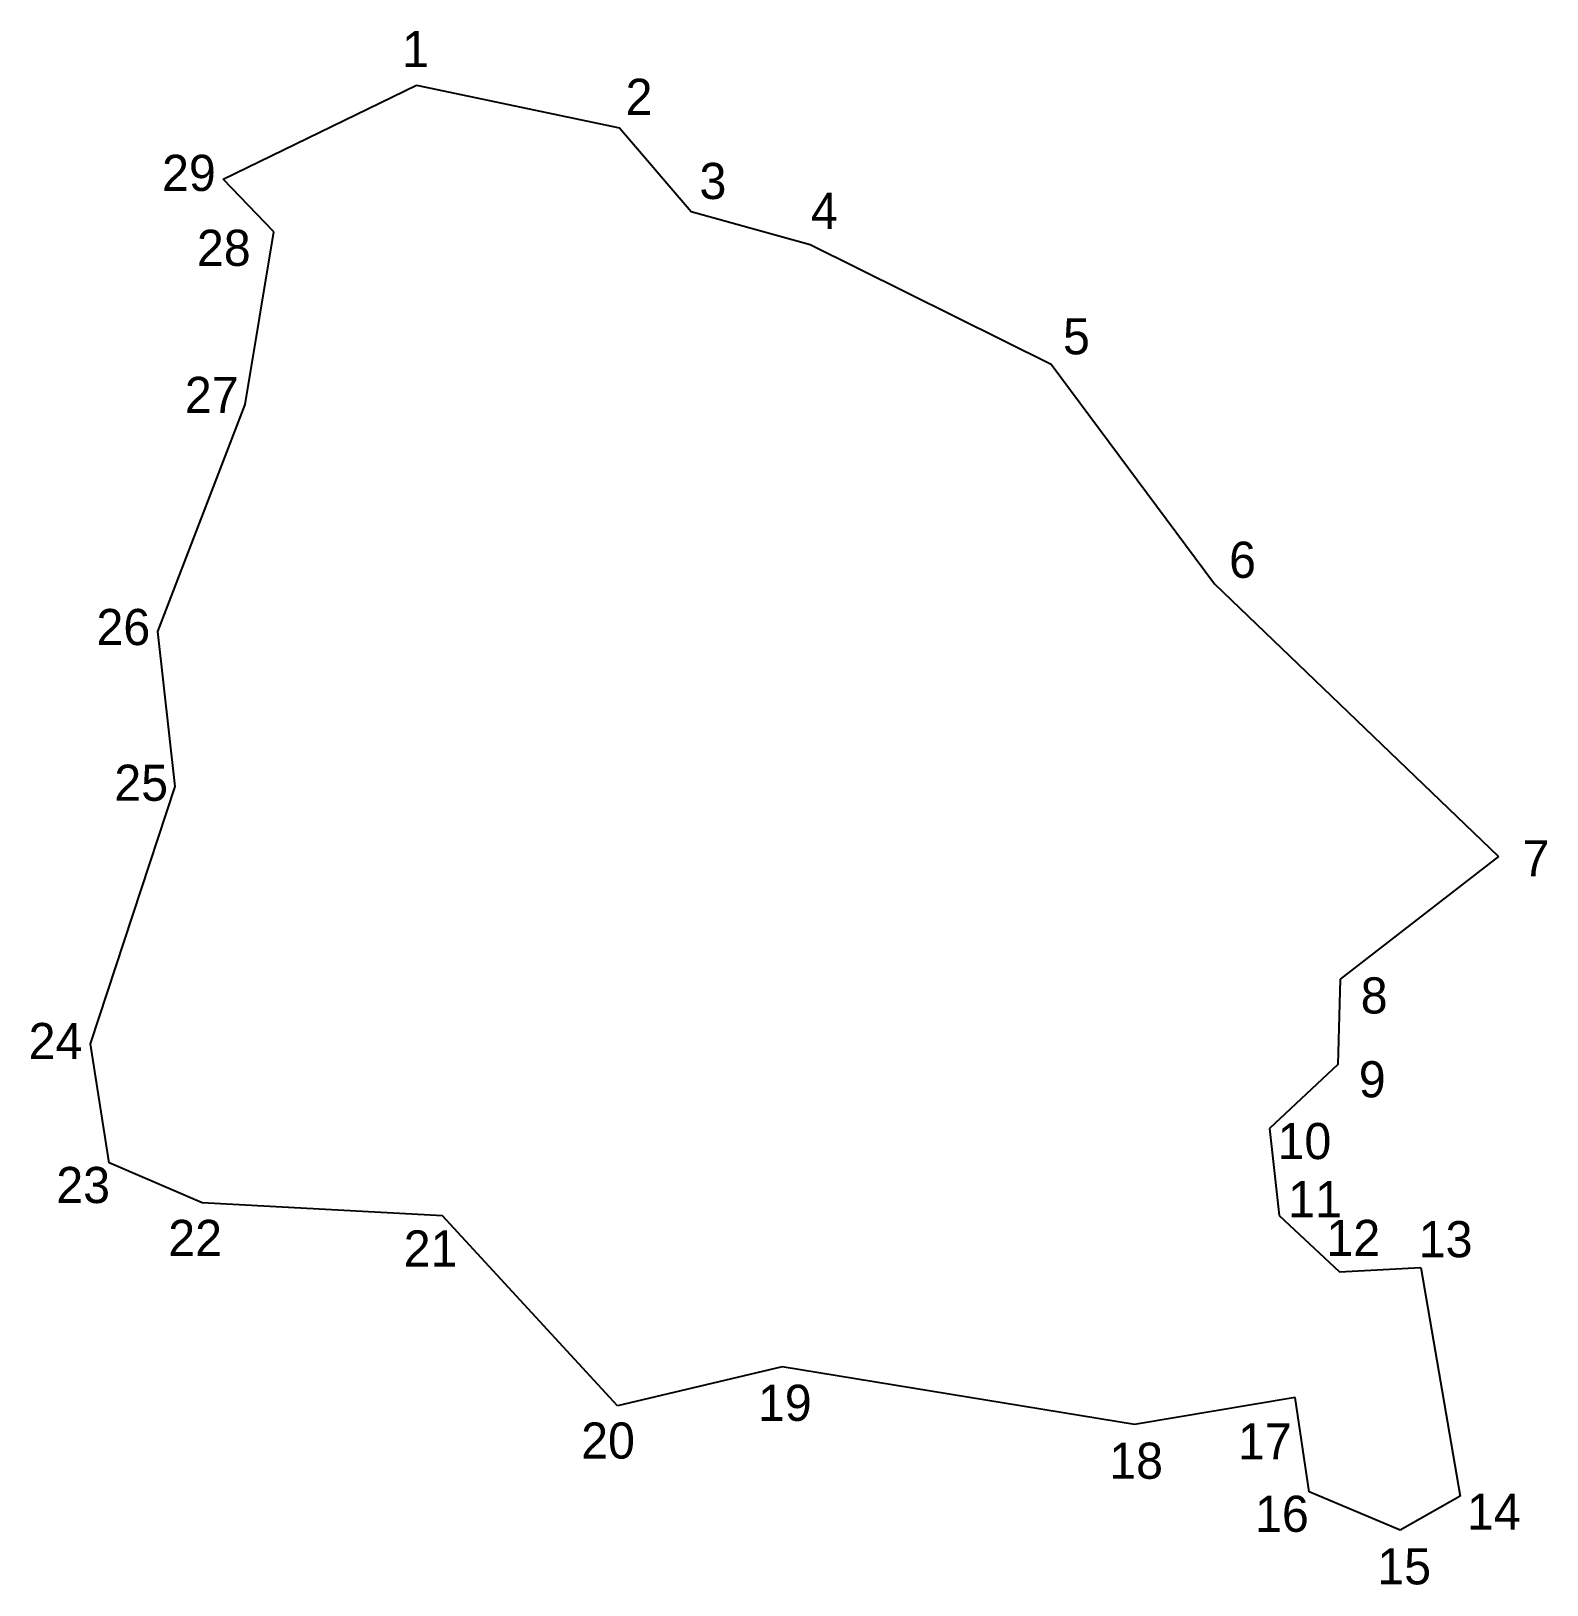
# Model space of a CAD drawing. Extents: x 550235 to 550380, y 1826008 to 1826156.
import ezdxf

# ---------------------------------------------------------------- set-up
doc = ezdxf.new("R2010")
doc.units = 0
doc.layers.add('CanhThua', color=7, linetype='Continuous')
doc.layers.add('SoHieuDinhThua', color=7, linetype='Continuous')

msp = doc.modelspace()

# ---------------------------------------------------------------- linework, layer by layer
at = {"layer": 'CanhThua'}
for p, q in [((550253.75, 1826142.2), (550272.15, 1826151.16)), ((550272.15, 1826151.16), (550291.45, 1826147.08)), ((550291.45, 1826147.08), (550298.27, 1826139.13)), ((550258.57, 1826137.2), (550253.75, 1826142.2)), ((550298.27, 1826139.13), (550309.6, 1826135.98)), ((550255.84, 1826120.77), (550258.57, 1826137.2)), ((550309.6, 1826135.98), (550332.53, 1826124.61)), ((550332.53, 1826124.61), (550348.04, 1826103.7)), ((550247.54, 1826099.14), (550255.84, 1826120.77)), ((550348.04, 1826103.7), (550375.07, 1826077.75)), ((550249.18, 1826084.4), (550247.54, 1826099.14)), ((550241.12, 1826059.91), (550249.18, 1826084.4)), ((550375.07, 1826077.75), (550360.02, 1826066.07)), ((550360.02, 1826066.07), (550359.8, 1826057.95)), ((550242.91, 1826048.58), (550241.12, 1826059.91)), ((550359.8, 1826057.95), (550353.28, 1826051.85)), ((550353.28, 1826051.85), (550354.22, 1826043.59)), ((550251.74, 1826044.79), (550242.91, 1826048.58)), ((550274.62, 1826043.55), (550251.74, 1826044.79)), ((550291.26, 1826025.45), (550274.62, 1826043.55)), ((550354.22, 1826043.59), (550359.96, 1826038.21)), ((550359.96, 1826038.21), (550367.67, 1826038.63)), ((550367.67, 1826038.63), (550371.41, 1826016.86)), ((550306.93, 1826029.18), (550291.26, 1826025.45)), ((550340.43, 1826023.68), (550306.93, 1826029.18)), ((550355.74, 1826026.25), (550340.43, 1826023.68)), ((550357.07, 1826017.29), (550355.74, 1826026.25)), ((550365.71, 1826013.62), (550357.07, 1826017.29)), ((550371.41, 1826016.86), (550365.71, 1826013.62))]:
    msp.add_line(p, q, dxfattribs=at)

# ---------------------------------------------------------------- texts
at = {"layer": 'SoHieuDinhThua'}
for s, height, p in [('1', 3.44, (550270.77, 1826152.86)), ('2', 3.44, (550292.03, 1826148.32)), ('29', 3.439, (550247.93, 1826141.08)), ('3', 3.44, (550299.06, 1826140.31)), ('4', 3.44, (550309.65, 1826137.47)), ('28', 3.439, (550251.25, 1826133.95)), ('5', 3.44, (550333.64, 1826125.53)), ('27', 3.439, (550250.1, 1826119.95)), ('6', 3.44, (550349.44, 1826104.26)), ('26', 3.439, (550241.69, 1826097.86)), ('25', 3.439, (550243.39, 1826083.04)), ('7', 3.44, (550377.35, 1826075.85)), ('8', 3.44, (550361.96, 1826062.8)), ('24', 3.439, (550235.24, 1826058.46)), ('9', 3.44, (550361.78, 1826054.82)), ('10', 3.439, (550354.05, 1826048.94)), ('23', 3.439, (550237.87, 1826044.76)), ('11', 3.439, (550355.06, 1826043.41)), ('22', 3.439, (550248.52, 1826039.72)), ('21', 3.439, (550270.92, 1826038.72)), ('12', 3.439, (550358.7, 1826039.72)), ('13', 3.439, (550367.48, 1826039.6)), ('19', 3.439, (550304.62, 1826024.03)), ('20', 3.439, (550287.8, 1826020.44)), ('17', 3.439, (550350.28, 1826020.36)), ('18', 3.439, (550338.04, 1826018.52)), ('16', 3.439, (550351.91, 1826013.47)), ('14', 3.439, (550372.07, 1826013.67)), ('15', 3.439, (550363.54, 1826008.47))]:
    msp.add_text(s, height=height, dxfattribs=at).set_placement(p)

doc.saveas('drawing.dxf')
